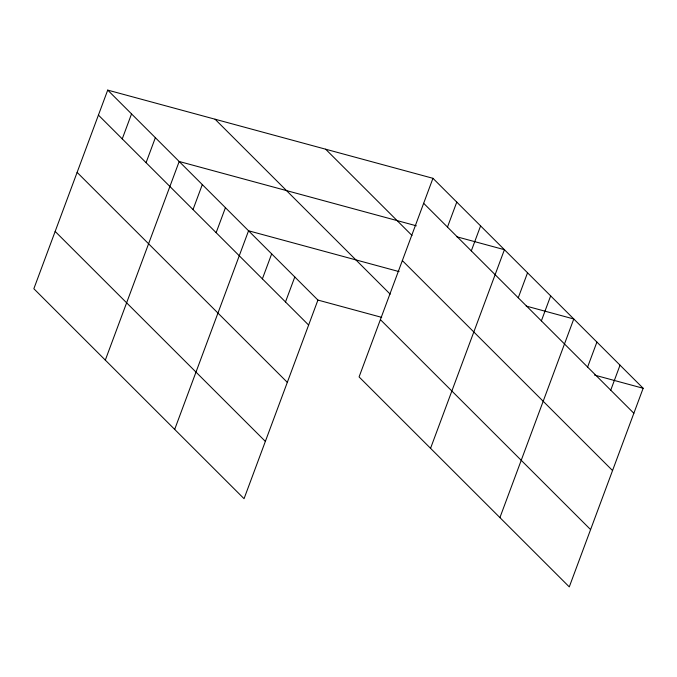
<?xml version="1.0" encoding="UTF-8"?>
<svg xmlns="http://www.w3.org/2000/svg" width="677" height="677" viewBox="0 0 677 677"><rect width="100%" height="100%" fill="white"/><g stroke="black" fill="none" stroke-linecap="round" stroke-linejoin="round"><path stroke-width="1.02" d="M107.719 90.109L33.85 288.732L244.05 498.695L317.919 300.072L107.719 90.109L432.95 178.305L643.15 388.268L569.281 586.891L359.081 376.928L432.95 178.305M122.249 138.887L131.541 113.905M146.071 162.683L155.363 137.693M105.316 360.113L179.185 161.49L416.33 225.805M193.013 209.574L202.305 184.593M216.141 232.668L225.433 207.687M174.683 429.404L248.552 230.781L399.108 271.612M262.38 278.865L271.672 253.875M285.499 301.959L294.791 276.969M447.48 227.091L456.772 202.101M471.302 250.879L480.594 225.898M430.555 448.318L504.416 249.695L456.831 236.789M518.252 297.778L527.544 272.789M541.372 320.873L550.663 295.883M499.914 517.609L573.783 318.985L526.198 306.08M587.611 367.061L596.902 342.08M610.739 390.155L620.03 365.174M317.919 300.072L381.701 317.369M594.55 375.092L643.15 388.268M423.658 203.295L633.858 413.258M325.629 149.202L412.005 235.486M402.35 260.594L612.55 470.557M215.049 119.211L390.189 294.156M380.398 319.629L590.589 529.592M98.427 115.09L308.627 325.053M77.119 172.39L287.31 382.353M55.159 231.432L265.359 441.387"/></g></svg>
